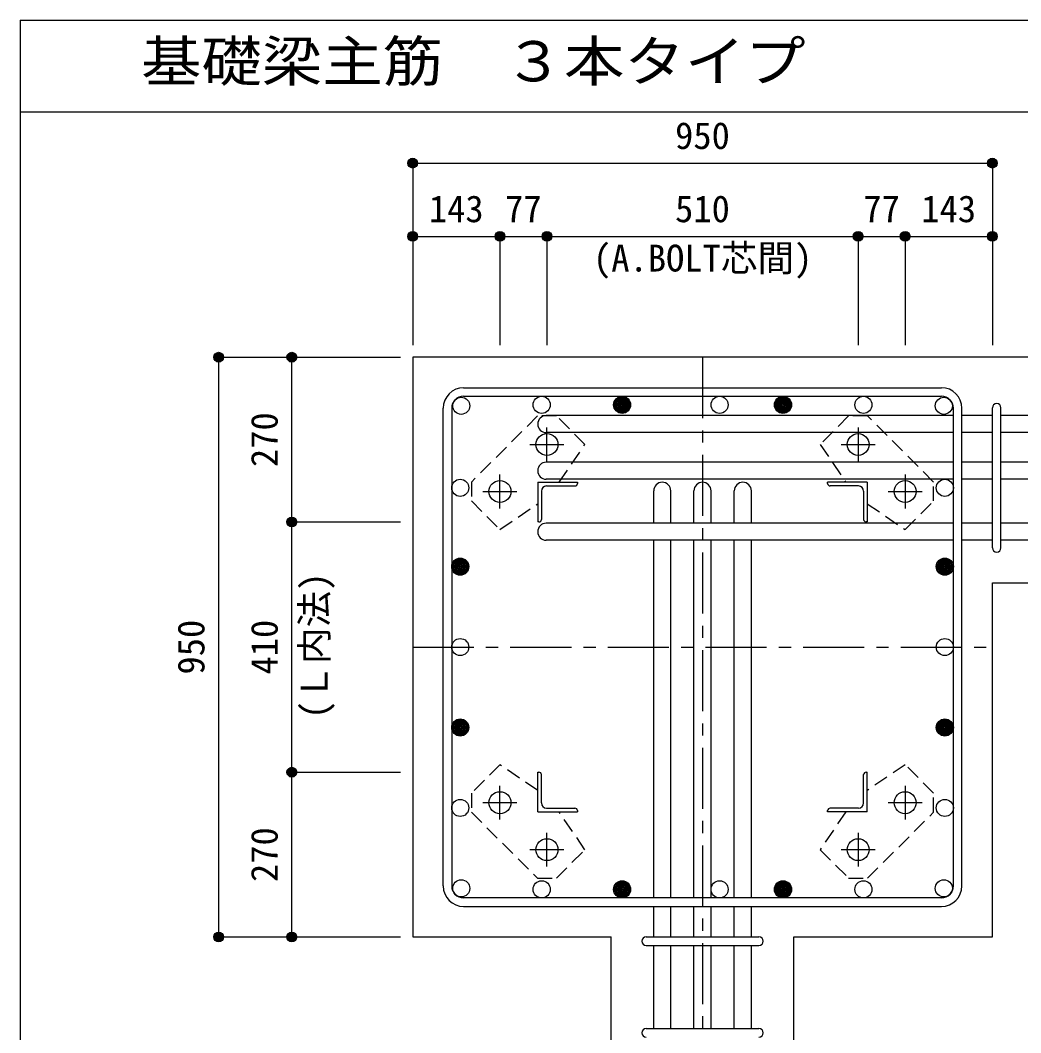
# Model space of a CAD drawing. Units: millimetres at full size, sheet at 1:20. Extents: x -3982 to 3969, y -2797 to 2801.
# Drawn here: x -3982 to -2342, y 1142 to 2801 of the extents above; entities that cross this region are included whole.
import ezdxf
from ezdxf.enums import TextEntityAlignment as Align

# ---------------------------------------------------------------- set-up
doc = ezdxf.new("R2010")
doc.units = ezdxf.units.MM
doc.header["$LTSCALE"] = 20
doc.header["$PDMODE"] = 32
doc.header["$PDSIZE"] = 10
doc.linetypes.add('CHAIN1', pattern=[8, 5, -1, 1, -1])
doc.linetypes.add('DASHED1', pattern=[1.8, 1.2, -0.6])
for name, color, linetype in [('6-1_躯体線', 2, 'Continuous'), ('6-2_A.Bolt_', 4, 'Continuous'), ('6-3_柱型主筋', 4, 'Continuous'), ('6-4_フープ', 7, 'Continuous'), ('6-5_梁主筋', 7, 'Continuous'), ('6-6_S.T.P.', 7, 'Continuous'), ('6-7_文字', 7, 'Continuous'), ('6-9_プレート', 4, 'DASHED1'), ('6-D_寸法', 4, 'Continuous'), ('F-0_枠', 6, 'Continuous')]:
    doc.layers.add(name, color=color, linetype=linetype)
doc.styles.add('ＭＳ ゴシック', font='')
doc.styles.get('ＭＳ ゴシック').set_extended_font_data('MS Gothic')

msp = doc.modelspace()

# ---------------------------------------------------------------- linework, layer by layer
at = {"layer": '6-1_躯体線'}
for p, q in [((-3338.87, 2248.59), (-3338.87, 1298.59)), ((-1988.87, 2248.59), (-3338.87, 2248.59)), ((-2388.87, 1879.09), (-1988.87, 1879.09)), ((-2388.87, 1298.59), (-2388.87, 1879.09)), ((-3338.87, 1298.59), (-3013.37, 1298.59)), ((-3013.37, 898.59), (-3013.37, 1298.59)), ((-2714.37, 898.59), (-2714.37, 1298.59)), ((-2714.37, 1298.59), (-2388.87, 1298.59))]:
    msp.add_line(p, q, dxfattribs=at)
at = {"layer": '6-2_A.Bolt_', "linetype": 'CHAIN1'}
for p, q in [((-3118.87, 2077.89), (-3118.87, 2133.39)), ((-2608.87, 2133.39), (-2608.87, 2077.89)), ((-3146.67, 2105.59), (-3091.17, 2105.59)), ((-2636.57, 2105.59), (-2581.07, 2105.59)), ((-3195.87, 2000.89), (-3195.87, 2056.39)), ((-2531.87, 2056.39), (-2531.87, 2000.89)), ((-3223.67, 2028.59), (-3168.17, 2028.59)), ((-2559.57, 2028.59), (-2504.07, 2028.59)), ((-3195.87, 1490.79), (-3195.87, 1546.29)), ((-2531.87, 1546.29), (-2531.87, 1490.79)), ((-3168.17, 1518.59), (-3223.67, 1518.59)), ((-2504.07, 1518.59), (-2559.57, 1518.59)), ((-3118.87, 1413.79), (-3118.87, 1469.29)), ((-2608.87, 1469.29), (-2608.87, 1413.79)), ((-3091.17, 1441.59), (-3146.67, 1441.59)), ((-2581.07, 1441.59), (-2636.57, 1441.59))]:
    msp.add_line(p, q, dxfattribs=at)
at = {"layer": '6-2_A.Bolt_'}
for p, q in [((-3133.87, 2043.59), (-3068.87, 2043.59)), ((-3133.87, 2043.59), (-3133.87, 1978.59)), ((-3068.87, 2043.59), (-3068.87, 2041.59)), ((-2593.87, 2043.59), (-2658.87, 2043.59)), ((-2658.87, 2041.59), (-2658.87, 2043.59)), ((-2593.87, 2043.59), (-2593.87, 1978.59)), ((-3127.87, 2029.09), (-3127.87, 1982.59)), ((-3119.37, 2037.59), (-3072.87, 2037.59)), ((-2608.37, 2037.59), (-2654.87, 2037.59)), ((-2599.87, 2029.09), (-2599.87, 1982.59)), ((-3131.87, 1978.59), (-3133.87, 1978.59)), ((-2593.87, 1978.59), (-2595.87, 1978.59)), ((-3133.87, 1568.59), (-3131.87, 1568.59)), ((-3133.87, 1503.59), (-3133.87, 1568.59)), ((-3127.87, 1518.09), (-3127.87, 1564.59)), ((-2599.87, 1518.09), (-2599.87, 1564.59)), ((-2595.87, 1568.59), (-2593.87, 1568.59)), ((-2593.87, 1503.59), (-2593.87, 1568.59)), ((-3133.87, 1503.59), (-3068.87, 1503.59)), ((-3119.37, 1509.59), (-3072.87, 1509.59)), ((-3068.87, 1505.59), (-3068.87, 1503.59)), ((-2658.87, 1503.59), (-2658.87, 1505.59)), ((-2593.87, 1503.59), (-2658.87, 1503.59)), ((-2608.37, 1509.59), (-2654.87, 1509.59))]:
    msp.add_line(p, q, dxfattribs=at)
at = {"layer": '6-2_A.Bolt_', "color": 3}
for centre in [(-3118.87, 2105.59), (-2608.87, 2105.59), (-3195.87, 2028.59), (-2531.87, 2028.59), (-3195.87, 1518.59), (-2531.87, 1518.59), (-3118.87, 1441.59), (-2608.87, 1441.59)]:
    msp.add_circle(centre, 18, dxfattribs=at)
at = {"layer": '6-2_A.Bolt_'}
for centre, radius, start, end in [((-3072.87, 2041.59), 4, 270, 0), ((-2654.87, 2041.59), 4, 180, 270), ((-3119.37, 2029.09), 8.5, 90, 180), ((-2608.37, 2029.09), 8.5, 0, 90), ((-3131.87, 1982.59), 4, 270, 0), ((-2595.87, 1982.59), 4, 180, 270), ((-3131.87, 1564.59), 4, 0, 90), ((-2595.87, 1564.59), 4, 90, 180), ((-3119.37, 1518.09), 8.5, 180, 270), ((-2608.37, 1518.09), 8.5, 270, 0), ((-3072.87, 1505.59), 4, 0, 90), ((-2654.87, 1505.59), 4, 90, 180)]:
    msp.add_arc(centre, radius, start, end, dxfattribs=at)
at = {"layer": '6-3_柱型主筋', "color": 3}
for centre in [(-3259.26, 2168.98), (-3127.46, 2170.59), (-2995.66, 2170.59), (-2835.87, 2170.59), (-2732.07, 2170.59), (-2600.27, 2170.59), (-2468.48, 2168.98), (-3260.87, 2034.59), (-2466.87, 2034.59), (-3260.87, 1905.39), (-2466.87, 1905.39), (-3260.87, 1773.59), (-2466.87, 1773.59), (-3260.87, 1641.79), (-2466.87, 1641.79), (-3260.87, 1510), (-2466.87, 1510), (-3259.26, 1378.2), (-3127.46, 1376.59), (-2995.66, 1376.59), (-2835.87, 1376.59), (-2732.07, 1376.59), (-2600.27, 1376.59), (-2468.48, 1378.2)]:
    msp.add_circle(centre, 14, dxfattribs=at)
at = {"layer": '6-3_柱型主筋'}
for centre, radius in [((-2995.66, 2170.59), 14), ((-2995.66, 2170.59), 12.6), ((-2995.66, 2170.59), 11.2), ((-2995.66, 2170.59), 9.8), ((-2995.66, 2170.59), 8.4), ((-2995.66, 2170.59), 7), ((-2995.66, 2170.59), 5.6), ((-2995.66, 2170.59), 4.2), ((-2732.07, 2170.59), 14), ((-2732.07, 2170.59), 12.6), ((-2732.07, 2170.59), 11.2), ((-2732.07, 2170.59), 9.8), ((-2732.07, 2170.59), 8.4), ((-2732.07, 2170.59), 7), ((-2732.07, 2170.59), 5.6), ((-2732.07, 2170.59), 4.2), ((-2995.66, 2170.59), 2.8), ((-2995.66, 2170.59), 1.4), ((-2732.07, 2170.59), 2.8), ((-2732.07, 2170.59), 1.4), ((-3260.87, 1905.39), 14), ((-3260.87, 1905.39), 12.6), ((-3260.87, 1905.39), 11.2), ((-3260.87, 1905.39), 9.8), ((-3260.87, 1905.39), 8.4), ((-3260.87, 1905.39), 7), ((-3260.87, 1905.39), 5.6), ((-3260.87, 1905.39), 4.2), ((-3260.87, 1905.39), 2.8), ((-2466.87, 1905.39), 14), ((-2466.87, 1905.39), 12.6), ((-2466.87, 1905.39), 11.2), ((-2466.87, 1905.39), 9.8), ((-2466.87, 1905.39), 8.4), ((-2466.87, 1905.39), 7), ((-2466.87, 1905.39), 5.6), ((-2466.87, 1905.39), 4.2), ((-2466.87, 1905.39), 2.8), ((-3260.87, 1905.39), 1.4), ((-2466.87, 1905.39), 1.4), ((-3260.87, 1641.79), 14), ((-3260.87, 1641.79), 12.6), ((-3260.87, 1641.79), 11.2), ((-3260.87, 1641.79), 9.8), ((-3260.87, 1641.79), 8.4), ((-3260.87, 1641.79), 7), ((-3260.87, 1641.79), 5.6), ((-3260.87, 1641.79), 4.2), ((-3260.87, 1641.79), 2.8), ((-3260.87, 1641.79), 1.4), ((-2466.87, 1641.79), 14), ((-2466.87, 1641.79), 12.6), ((-2466.87, 1641.79), 11.2), ((-2466.87, 1641.79), 9.8), ((-2466.87, 1641.79), 8.4), ((-2466.87, 1641.79), 7), ((-2466.87, 1641.79), 5.6), ((-2466.87, 1641.79), 4.2), ((-2466.87, 1641.79), 2.8), ((-2466.87, 1641.79), 1.4), ((-2995.66, 1376.59), 14), ((-2995.66, 1376.59), 12.6), ((-2995.66, 1376.59), 11.2), ((-2995.66, 1376.59), 9.8), ((-2995.66, 1376.59), 8.4), ((-2995.66, 1376.59), 7), ((-2995.66, 1376.59), 5.6), ((-2995.66, 1376.59), 4.2), ((-2995.66, 1376.59), 2.8), ((-2995.66, 1376.59), 1.4), ((-2732.07, 1376.59), 14), ((-2732.07, 1376.59), 12.6), ((-2732.07, 1376.59), 11.2), ((-2732.07, 1376.59), 9.8), ((-2732.07, 1376.59), 8.4), ((-2732.07, 1376.59), 7), ((-2732.07, 1376.59), 5.6), ((-2732.07, 1376.59), 4.2), ((-2732.07, 1376.59), 2.8), ((-2732.07, 1376.59), 1.4)]:
    msp.add_circle(centre, radius, dxfattribs=at)
at = {"layer": '6-4_フープ'}
for p, q in [((-3255.37, 2198.59), (-2472.37, 2198.59)), ((-3255.37, 2184.59), (-2472.37, 2184.59)), ((-3288.87, 1382.09), (-3288.87, 2165.09)), ((-3274.87, 2165.09), (-3274.87, 1382.09)), ((-2452.87, 1382.09), (-2452.87, 2165.09)), ((-2438.87, 1382.09), (-2438.87, 2165.09)), ((-2472.37, 1362.59), (-3255.37, 1362.59)), ((-3255.37, 1348.59), (-2472.37, 1348.59))]:
    msp.add_line(p, q, dxfattribs=at)
for centre, radius, start, end in [((-3255.37, 2165.09), 33.5, 90, 180), ((-2472.37, 2165.09), 33.5, 0, 90), ((-3255.37, 2165.09), 19.5, 90, 180), ((-2472.37, 2165.09), 19.5, 0, 90), ((-3255.37, 1382.09), 33.5, 180, 270), ((-3255.37, 1382.09), 19.5, 180, 270), ((-2472.37, 1382.09), 33.5, 270, 0), ((-2472.37, 1382.09), 19.5, 270, 0)]:
    msp.add_arc(centre, radius, start, end, dxfattribs=at)
at = {"layer": '6-5_梁主筋'}
for p, q in [((-2452.87, 2152.98), (-3119.87, 2152.98)), ((-2388.87, 2152.98), (-2438.87, 2152.98)), ((-2238.87, 2152.98), (-2374.87, 2152.98)), ((-2452.87, 2124.98), (-3119.87, 2124.98)), ((-2388.87, 2124.98), (-2438.87, 2124.98)), ((-2238.87, 2124.98), (-2374.87, 2124.98)), ((-2452.87, 2076.59), (-3119.87, 2076.59)), ((-2388.87, 2076.59), (-2438.87, 2076.59)), ((-2238.87, 2076.59), (-2374.87, 2076.59)), ((-2452.87, 2048.59), (-3119.87, 2048.59)), ((-2388.87, 2048.59), (-2438.87, 2048.59)), ((-2238.87, 2048.59), (-2374.87, 2048.59)), ((-2943.87, 1976.59), (-2943.87, 2029.59)), ((-2915.87, 1976.59), (-2915.87, 2029.59)), ((-2877.87, 1976.59), (-2877.87, 2029.59)), ((-2849.87, 1976.59), (-2849.87, 2029.59)), ((-2811.87, 1976.59), (-2811.87, 2029.59)), ((-2783.87, 1976.59), (-2783.87, 2029.59)), ((-2452.87, 1976.59), (-3119.87, 1976.59)), ((-2388.87, 1976.59), (-2438.87, 1976.59)), ((-2238.87, 1976.59), (-2374.87, 1976.59)), ((-2452.87, 1948.59), (-3119.87, 1948.59)), ((-2943.87, 1362.59), (-2943.87, 1948.59)), ((-2915.87, 1362.59), (-2915.87, 1948.59)), ((-2877.87, 1362.59), (-2877.87, 1948.59)), ((-2849.87, 1362.59), (-2849.87, 1948.59)), ((-2811.87, 1362.59), (-2811.87, 1948.59)), ((-2783.87, 1362.59), (-2783.87, 1948.59)), ((-2388.87, 1948.59), (-2438.87, 1948.59)), ((-2238.87, 1948.59), (-2374.87, 1948.59)), ((-2943.87, 1298.59), (-2943.87, 1348.59)), ((-2915.87, 1298.59), (-2915.87, 1348.59)), ((-2877.87, 1298.59), (-2877.87, 1348.59)), ((-2849.87, 1298.59), (-2849.87, 1348.59)), ((-2811.87, 1298.59), (-2811.87, 1348.59)), ((-2783.87, 1298.59), (-2783.87, 1348.59)), ((-2943.87, 1148.59), (-2943.87, 1284.59)), ((-2915.87, 1148.59), (-2915.87, 1284.59)), ((-2877.87, 1148.59), (-2877.87, 1284.59)), ((-2849.87, 1148.59), (-2849.87, 1284.59)), ((-2811.87, 1148.59), (-2811.87, 1284.59)), ((-2783.87, 1148.59), (-2783.87, 1284.59))]:
    msp.add_line(p, q, dxfattribs=at)
for centre, start, end in [((-3119.87, 2138.98), 90, 270), ((-3119.87, 2062.59), 90, 270), ((-2929.87, 2029.59), 0, 180), ((-2863.87, 2029.59), 0, 180), ((-2797.87, 2029.59), 0, 180), ((-3119.87, 1962.59), 90, 270)]:
    msp.add_arc(centre, 14, start, end, dxfattribs=at)
at = {"layer": '6-6_S.T.P.'}
for p, q in [((-2388.87, 1936.09), (-2388.87, 2165.48)), ((-2374.87, 1936.09), (-2374.87, 2165.48)), ((-2956.37, 1298.59), (-2771.37, 1298.59)), ((-2956.37, 1284.59), (-2771.37, 1284.59)), ((-2956.37, 1148.59), (-2771.37, 1148.59))]:
    msp.add_line(p, q, dxfattribs=at)
for centre, start, end in [((-2381.87, 2165.48), 0, 180), ((-2381.87, 2165.48), 0, 180), ((-2381.87, 2165.48), 0, 180), ((-2381.87, 2165.48), 0, 180), ((-2381.87, 1936.09), 180, 0), ((-2381.87, 1936.09), 180, 0), ((-2381.87, 1936.09), 180, 0), ((-2381.87, 1936.09), 180, 0), ((-2956.37, 1291.59), 90, 270), ((-2956.37, 1291.59), 90, 270), ((-2956.37, 1291.59), 90, 270), ((-2956.37, 1291.59), 90, 270), ((-2771.37, 1291.59), 270, 90), ((-2771.37, 1291.59), 270, 90), ((-2771.37, 1291.59), 270, 90), ((-2771.37, 1291.59), 270, 90), ((-2956.37, 1141.59), 90, 270), ((-2771.37, 1141.59), 270, 90)]:
    msp.add_arc(centre, 7, start, end, dxfattribs=at)
at = {"layer": '6-9_プレート'}
for p, q in [((-3134.37, 2152.29), (-3242.57, 2044.09)), ((-3103.27, 2152.29), (-3134.37, 2152.29)), ((-3056.57, 2105.59), (-3103.27, 2152.29)), ((-2624.47, 2152.29), (-2671.17, 2105.59)), ((-2593.37, 2152.29), (-2624.47, 2152.29)), ((-2485.17, 2044.09), (-2593.37, 2152.29)), ((-3098.77, 2043.59), (-3056.57, 2105.59)), ((-2671.17, 2105.59), (-2628.87, 2043.59)), ((-3242.57, 2044.09), (-3242.57, 2012.99)), ((-2485.17, 2012.99), (-2485.17, 2044.09)), ((-3242.57, 2012.99), (-3195.87, 1966.29)), ((-3195.87, 1966.29), (-3133.87, 2008.59)), ((-2593.87, 2008.49), (-2531.87, 1966.29)), ((-2531.87, 1966.29), (-2485.17, 2012.99)), ((-3195.87, 1580.89), (-3242.57, 1534.19)), ((-3133.87, 1538.69), (-3195.87, 1580.89)), ((-2531.87, 1580.89), (-2593.87, 1538.59)), ((-2485.17, 1534.19), (-2531.87, 1580.89)), ((-3242.57, 1534.19), (-3242.57, 1503.09)), ((-2485.17, 1503.09), (-2485.17, 1534.19)), ((-3242.57, 1503.09), (-3134.37, 1394.89)), ((-3056.57, 1441.59), (-3098.87, 1503.59)), ((-2628.97, 1503.59), (-2671.17, 1441.59)), ((-2593.37, 1394.89), (-2485.17, 1503.09)), ((-3103.27, 1394.89), (-3056.57, 1441.59)), ((-2671.17, 1441.59), (-2624.47, 1394.89)), ((-3134.37, 1394.89), (-3103.27, 1394.89)), ((-2624.47, 1394.89), (-2593.37, 1394.89))]:
    msp.add_line(p, q, dxfattribs=at)
at = {"layer": '6-D_寸法'}
for p, q in [((-3338.87, 2566.62), (-3338.87, 2446.62)), ((-3338.87, 2566.62), (-3338.87, 2446.62)), ((-3338.87, 2566.62), (-2388.87, 2566.62)), ((-2388.87, 2566.62), (-2388.87, 2446.62)), ((-3338.87, 2446.62), (-3195.87, 2446.62)), ((-3338.87, 2446.62), (-3338.87, 2268.59)), ((-3195.87, 2446.62), (-3195.87, 2268.59)), ((-3195.87, 2446.62), (-3118.87, 2446.62)), ((-3118.87, 2446.62), (-3118.87, 2268.59)), ((-3118.87, 2446.62), (-2608.87, 2446.62)), ((-2608.87, 2446.62), (-2608.87, 2268.59)), ((-2608.87, 2446.62), (-2531.87, 2446.62)), ((-2531.87, 2446.62), (-2531.87, 2268.59)), ((-2531.87, 2446.62), (-2388.87, 2446.62)), ((-2388.87, 2446.62), (-2388.87, 2268.59)), ((-2388.87, 2446.62), (-2388.87, 2268.59)), ((-3656.89, 2248.59), (-3536.89, 2248.59)), ((-3656.89, 2248.59), (-3536.89, 2248.59)), ((-3656.89, 2248.59), (-3656.89, 1298.59)), ((-3536.89, 1978.59), (-3536.89, 2248.59)), ((-3536.89, 2248.59), (-3358.87, 2248.59)), ((-3536.89, 1568.59), (-3536.89, 1978.59)), ((-3536.89, 1978.59), (-3358.87, 1978.59)), ((-3536.89, 1298.59), (-3536.89, 1568.59)), ((-3536.89, 1568.59), (-3358.87, 1568.59)), ((-3656.89, 1298.59), (-3536.89, 1298.59)), ((-3536.89, 1298.59), (-3358.87, 1298.59)), ((-3536.89, 1298.59), (-3358.87, 1298.59))]:
    msp.add_line(p, q, dxfattribs=at)
at = {"layer": '6-D_寸法', "linetype": 'CHAIN1'}
for p, q in [((-2863.87, 2248.59), (-2863.87, 898.59)), ((-3338.87, 1773.59), (-2388.87, 1773.59))]:
    msp.add_line(p, q, dxfattribs=at)
at = {"layer": '6-D_寸法'}
for centre, radius in [((-3338.87, 2566.62), 8), ((-3338.87, 2566.62), 7.2), ((-3338.87, 2566.62), 6.4), ((-3338.87, 2566.62), 5.6), ((-2388.87, 2566.62), 8), ((-2388.87, 2566.62), 7.2), ((-2388.87, 2566.62), 6.4), ((-2388.87, 2566.62), 5.6), ((-3338.87, 2566.62), 4.8), ((-3338.87, 2566.62), 4), ((-3338.87, 2566.62), 3.2), ((-3338.87, 2566.62), 2.4), ((-3338.87, 2566.62), 1.6), ((-3338.87, 2566.62), 0.8), ((-2388.87, 2566.62), 4.8), ((-2388.87, 2566.62), 4), ((-2388.87, 2566.62), 3.2), ((-2388.87, 2566.62), 2.4), ((-2388.87, 2566.62), 1.6), ((-2388.87, 2566.62), 0.8), ((-3338.87, 2446.62), 8), ((-3338.87, 2446.62), 7.2), ((-3338.87, 2446.62), 6.4), ((-3338.87, 2446.62), 5.6), ((-3338.87, 2446.62), 4.8), ((-3338.87, 2446.62), 4), ((-3338.87, 2446.62), 3.2), ((-3338.87, 2446.62), 2.4), ((-3338.87, 2446.62), 1.6), ((-3338.87, 2446.62), 0.8), ((-3195.87, 2446.62), 8), ((-3195.87, 2446.62), 7.2), ((-3195.87, 2446.62), 6.4), ((-3195.87, 2446.62), 5.6), ((-3195.87, 2446.62), 4.8), ((-3195.87, 2446.62), 4), ((-3195.87, 2446.62), 3.2), ((-3195.87, 2446.62), 2.4), ((-3195.87, 2446.62), 1.6), ((-3195.87, 2446.62), 0.8), ((-3118.87, 2446.62), 8), ((-3118.87, 2446.62), 7.2), ((-3118.87, 2446.62), 6.4), ((-3118.87, 2446.62), 5.6), ((-3118.87, 2446.62), 4.8), ((-3118.87, 2446.62), 4), ((-3118.87, 2446.62), 3.2), ((-3118.87, 2446.62), 2.4), ((-3118.87, 2446.62), 1.6), ((-3118.87, 2446.62), 0.8), ((-2608.87, 2446.62), 8), ((-2608.87, 2446.62), 7.2), ((-2608.87, 2446.62), 6.4), ((-2608.87, 2446.62), 5.6), ((-2608.87, 2446.62), 4.8), ((-2608.87, 2446.62), 4), ((-2608.87, 2446.62), 3.2), ((-2608.87, 2446.62), 2.4), ((-2608.87, 2446.62), 1.6), ((-2608.87, 2446.62), 0.8), ((-2531.87, 2446.62), 8), ((-2531.87, 2446.62), 7.2), ((-2531.87, 2446.62), 6.4), ((-2531.87, 2446.62), 5.6), ((-2531.87, 2446.62), 4.8), ((-2531.87, 2446.62), 4), ((-2531.87, 2446.62), 3.2), ((-2531.87, 2446.62), 2.4), ((-2531.87, 2446.62), 1.6), ((-2531.87, 2446.62), 0.8), ((-2388.87, 2446.62), 8), ((-2388.87, 2446.62), 7.2), ((-2388.87, 2446.62), 6.4), ((-2388.87, 2446.62), 5.6), ((-2388.87, 2446.62), 4.8), ((-2388.87, 2446.62), 4), ((-2388.87, 2446.62), 3.2), ((-2388.87, 2446.62), 2.4), ((-2388.87, 2446.62), 1.6), ((-2388.87, 2446.62), 0.8), ((-3656.89, 2248.59), 8), ((-3536.89, 2248.59), 8), ((-3656.89, 2248.59), 7.2), ((-3656.89, 2248.59), 6.4), ((-3656.89, 2248.59), 5.6), ((-3656.89, 2248.59), 4.8), ((-3656.89, 2248.59), 4), ((-3656.89, 2248.59), 3.2), ((-3656.89, 2248.59), 2.4), ((-3656.89, 2248.59), 1.6), ((-3656.89, 2248.59), 0.8), ((-3536.89, 2248.59), 7.2), ((-3536.89, 2248.59), 6.4), ((-3536.89, 2248.59), 5.6), ((-3536.89, 2248.59), 4.8), ((-3536.89, 2248.59), 4), ((-3536.89, 2248.59), 3.2), ((-3536.89, 2248.59), 2.4), ((-3536.89, 2248.59), 1.6), ((-3536.89, 2248.59), 0.8), ((-3536.89, 1978.59), 8), ((-3536.89, 1978.59), 7.2), ((-3536.89, 1978.59), 6.4), ((-3536.89, 1978.59), 5.6), ((-3536.89, 1978.59), 4.8), ((-3536.89, 1978.59), 4), ((-3536.89, 1978.59), 3.2), ((-3536.89, 1978.59), 2.4), ((-3536.89, 1978.59), 1.6), ((-3536.89, 1978.59), 0.8), ((-3536.89, 1568.59), 8), ((-3536.89, 1568.59), 7.2), ((-3536.89, 1568.59), 6.4), ((-3536.89, 1568.59), 5.6), ((-3536.89, 1568.59), 4.8), ((-3536.89, 1568.59), 4), ((-3536.89, 1568.59), 3.2), ((-3536.89, 1568.59), 2.4), ((-3536.89, 1568.59), 1.6), ((-3536.89, 1568.59), 0.8), ((-3656.89, 1298.59), 8), ((-3656.89, 1298.59), 7.2), ((-3656.89, 1298.59), 6.4), ((-3656.89, 1298.59), 5.6), ((-3656.89, 1298.59), 4.8), ((-3656.89, 1298.59), 4), ((-3656.89, 1298.59), 3.2), ((-3656.89, 1298.59), 2.4), ((-3656.89, 1298.59), 1.6), ((-3656.89, 1298.59), 0.8), ((-3536.89, 1298.59), 8), ((-3536.89, 1298.59), 7.2), ((-3536.89, 1298.59), 6.4), ((-3536.89, 1298.59), 5.6), ((-3536.89, 1298.59), 4.8), ((-3536.89, 1298.59), 4), ((-3536.89, 1298.59), 3.2), ((-3536.89, 1298.59), 2.4), ((-3536.89, 1298.59), 1.6), ((-3536.89, 1298.59), 0.8)]:
    msp.add_circle(centre, radius, dxfattribs=at)
at = {"layer": '6-D_寸法', "color": 7}
for p in [(-3338.87, 2566.62), (-2388.87, 2566.62), (-3338.87, 2446.62), (-3195.87, 2446.62), (-3118.87, 2446.62), (-2608.87, 2446.62), (-2531.87, 2446.62), (-2388.87, 2446.62), (-3656.89, 2248.59), (-3536.89, 2248.59), (-3536.89, 1978.59), (-3536.89, 1568.59), (-3656.89, 1298.59), (-3536.89, 1298.59)]:
    msp.add_point(p, dxfattribs=at)
at = {"layer": 'F-0_枠'}
for q in [(3969.4, 2800.77), (-3981.92, -2796.83)]:
    msp.add_line((-3981.92, 2800.77), q, dxfattribs=at)
at = {"layer": 'F-0_枠', "color": 2}
msp.add_line((-3981.92, 2650.77), (2482.4, 2650.77), dxfattribs=at)

# ---------------------------------------------------------------- texts
at = {"layer": '6-7_文字', "color": 2, "style": 'ＭＳ ゴシック', "width": 1.1}
msp.add_text('\u3000\u3000基礎梁主筋\u3000３本タイプ', height=65.98, dxfattribs=at).set_placement((-3981.92, 2680.77), align=Align.BOTTOM_LEFT)
at = {"layer": '6-7_文字', "color": 4, "style": 'ＭＳ ゴシック'}
msp.add_text('(A.BOLT芯間)', height=43.99, dxfattribs=at).set_placement((-3043.34, 2375.84), align=Align.BOTTOM_LEFT)
msp.add_text('(Ｌ内法)', height=43.99, rotation=90, dxfattribs=at).set_placement((-3464.93, 1655.83), align=Align.BOTTOM_LEFT)
at = {"layer": '6-D_寸法', "style": 'ＭＳ ゴシック'}
for s, p in [('950', (-2908.87, 2576.62)), ('143', (-3312.37, 2456.62)), ('77', (-3187.37, 2456.62)), ('510', (-2908.87, 2456.62)), ('77', (-2600.37, 2456.62)), ('143', (-2505.37, 2456.62))]:
    msp.add_text(s, height=43.99, dxfattribs=at).set_placement(p, align=Align.BOTTOM_LEFT)
for s, p in [('270', (-3546.89, 2068.59)), ('950', (-3666.89, 1728.59)), ('410', (-3546.89, 1728.59)), ('270', (-3546.89, 1388.59))]:
    msp.add_text(s, height=43.99, rotation=90, dxfattribs=at).set_placement(p, align=Align.BOTTOM_LEFT)

doc.saveas('drawing.dxf')
